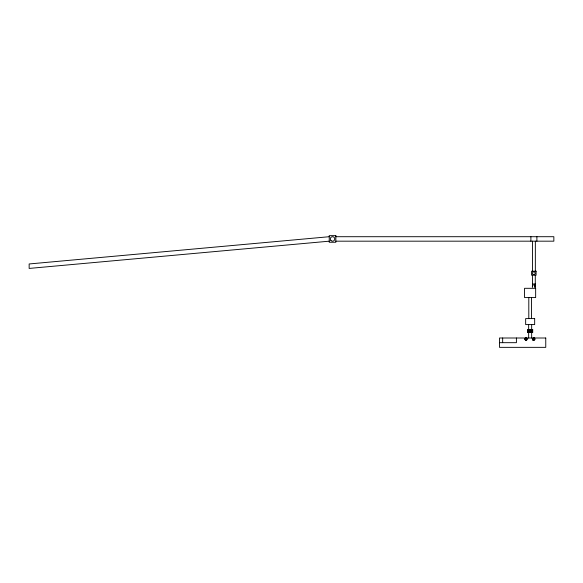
<?xml version="1.0" encoding="UTF-8"?>
<svg xmlns="http://www.w3.org/2000/svg" width="583" height="583" viewBox="0 0 583 583"><rect width="100%" height="100%" fill="white"/><g stroke="black" fill="none" stroke-linecap="round" stroke-linejoin="round"><path stroke-width="0.87" d="M532.534 287.244L532.396 275.198M524.882 339.146C528.431 334.671 526.835 344.101 524.926 338.854M532.388 286.107L532.388 286.887M534.822 339.437C530.486 342.498 533.715 334.985 534.859 339.138M532.658 339.423L532.724 338.57M526.573 338.206L526.835 338.337M534.006 340.246L532.906 339.947M534.516 338.329L534.764 338.861M534.895 287.557L535.281 286.107M525.086 338.606L525.487 338.206A1.079 1.079 0 0 1 527.105 339.146A1.079 1.079 0 0 1 525.487 340.086L526.026 340.232M533.139 338.155L533.168 338.198A1.079 1.079 0 0 1 534.793 339.138L534.8 339.138A1.079 1.079 0 0 1 533.168 340.078L533.416 340.246M526.325 340.253L525.589 340.144M533.43 338.089L533.168 338.198A1.079 1.079 0 0 0 533.168 340.078M533.445 285.043L534.225 285.043M329.235 236.713L29.15 263.961L29.15 268.428L329.235 241.18M533.671 339.073L534.268 339.073M533.693 339.364L534.261 339.306M534.698 339.714L533.554 339.51L533.962 339.554M335.837 236.713L553.85 236.705L553.85 241.173L335.837 241.18M532.396 284.008L535.281 284.008M533.649 339.364L534.341 339.306M499.5 342.68L516.407 342.68L516.407 338.002M533.445 339.036L534.378 339.095M532.928 339.036L534.115 339.117M532.789 339.24L534.451 339.328M533.073 339.328L534.232 339.393M525.312 339.044L526.653 339.066M532.935 339.474L534.152 339.568M525.487 339.182L526.427 339.24M525.713 339.335L526.646 339.386M525.822 339.335L526.383 339.372M534.254 338.198L533.715 337.994M525.735 338.045L525.487 338.206A1.079 1.079 0 0 0 525.487 340.086M534.932 284.817L535.136 287.244M535.092 284.008L535.281 286.887L535.281 275.198M536.892 236.683L536.892 241.187M535.347 241.187L535.347 271.197M532.439 241.187L532.439 271.197M532.17 329.57L532.17 332.565M531.936 329.57L531.936 332.565M531.66 324.585L531.66 329.949M531.66 331.742L531.66 338.002M531.514 297.578L531.514 318.588M531.441 329.57L531.441 332.565M531.186 329.57L531.186 332.565M530.894 236.683L530.894 241.187M530.843 329.57L530.843 332.565M530.566 329.57L530.566 332.565M530.319 329.57L530.319 332.565M530.042 329.57L530.042 332.565M529.59 329.57L529.59 332.565M529.313 329.57L529.313 332.565M528.803 297.578L528.803 318.588M528.832 329.57L528.832 332.565M528.657 324.585L528.657 329.949M528.657 331.742L528.657 338.002M528.46 329.57L528.46 332.565M528.03 329.57L528.03 332.565M502.663 338.002L502.663 342.68M335.837 235.649L329.235 235.649L329.235 242.251L335.837 242.251L335.837 235.649M536.09 271.197L531.587 271.197L531.587 275.198L536.09 275.198L536.09 271.197M535.653 288.308L524.554 288.308L524.554 297.578L535.653 297.578L535.653 288.308M534.662 318.588L525.655 318.588L525.655 324.585L534.662 324.585L534.662 318.588M532.709 329.57L527.608 329.57L527.608 332.565L532.709 332.565L532.709 329.57M545.761 338.002L499.5 338.002L499.5 347.351L545.761 347.351L545.761 338.002M533.161 274.367A1.348 1.348 0 0 0 535.187 273.201A1.348 1.348 0 0 0 533.161 272.028A1.348 1.348 0 0 0 533.161 274.367M330.955 240.531A2.237 2.237 0 0 0 334.7 239.526A2.237 2.237 0 0 0 331.96 236.785A2.237 2.237 0 0 0 330.955 240.531"/></g></svg>
